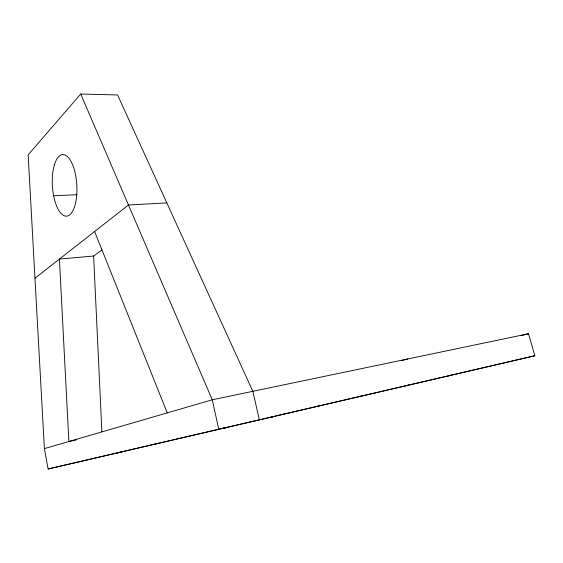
<?xml version="1.0" encoding="UTF-8"?>
<svg xmlns="http://www.w3.org/2000/svg" width="563" height="563" viewBox="0 0 563 563"><rect width="100%" height="100%" fill="white"/><g stroke="black" fill="none" stroke-linecap="round" stroke-linejoin="round"><path stroke-width="0.84" d="M259.374 419.921L252.843 391.313L117.561 94.957L80.713 94.014L28.15 154.839L44.393 448.627L48.129 468.986L534.85 355.746L528.509 333.739L212.272 399.786L44.393 448.627M34.969 278.242L128.463 204.995L166.838 202.905M76.505 439.851L68.862 441.505L59.425 259.086L93.627 256.031L101.875 250.042M401.855 360.545L407.753 358.962M520.881 335.724L528.509 333.739M283.71 414.143L284.554 413.946M158.266 443.355L153.312 444.517M226.185 427.556L224.243 428.014L227.051 427.359M225.728 427.711L222.624 428.436L223.624 428.211M270.634 417.267L273.048 416.704L271.69 417.014M317.849 406.197L319.059 405.916M358.434 396.788L362.34 395.88M408.449 385.155L407.563 385.359L408.154 385.226M450.752 375.31L451.378 375.162L448.204 375.901M122.72 451.632L117.16 452.926L118.99 452.504M48.129 468.986L534.85 355.746M53.626 195.762L76.864 194.714M80.713 94.014L212.272 399.786L218.775 429.379M94.605 231.513L167.26 412.883M93.627 256.031L101.868 431.68M54.351 164.945A30.859 12.224 86.4 0 0 63.753 215.552A30.859 12.224 86.4 0 0 75.688 175.6A30.859 12.224 86.4 0 0 54.351 164.945"/></g></svg>
